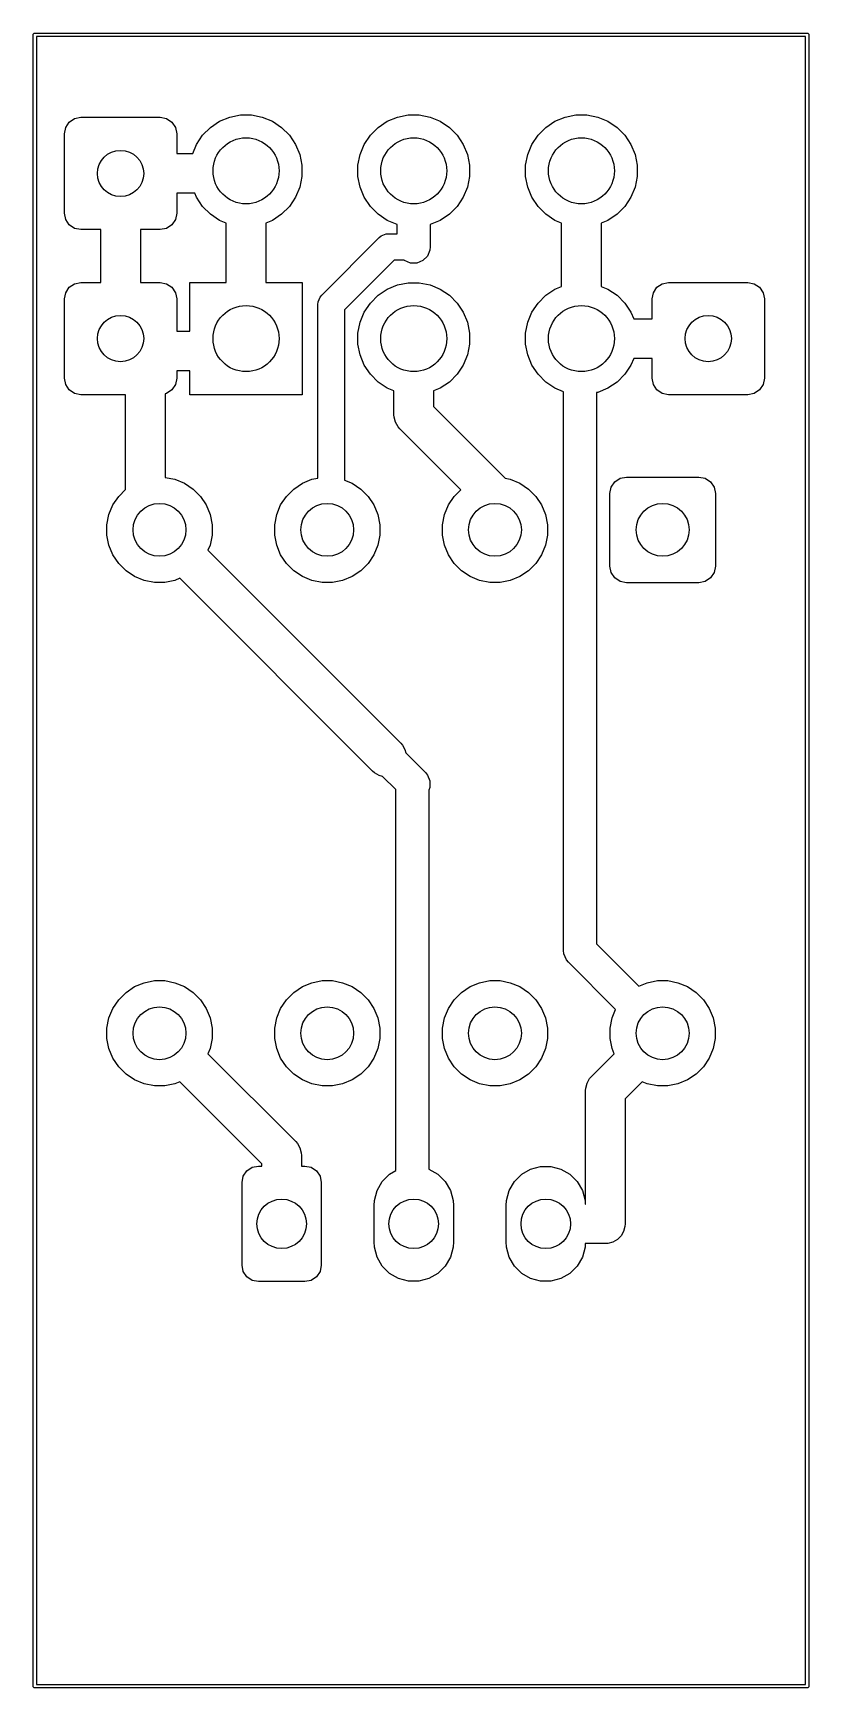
# Model space of a CAD drawing. Extents: x 146.8 to 158.5, y -120.4 to -95.4.
import ezdxf

# ---------------------------------------------------------------- set-up
doc = ezdxf.new("R2010")
doc.units = 0
doc.layers.add('BLACK', color=7, linetype='CONTINUOUS')

msp = doc.modelspace()

# ---------------------------------------------------------------- linework, layer by layer
at = {"layer": 'BLACK', "linetype": 'CONTINUOUS'}
for p, q in [((146.775, -95.4), (146.776903, -95.390433)), ((146.775, -120.4), (146.775, -95.4)), ((146.776903, -95.390433), (146.790433, -95.376903)), ((146.790433, -95.376903), (146.8, -95.375)), ((146.8, -95.375), (158.5, -95.375)), ((146.825, -95.425), (146.825, -120.375)), ((158.475, -95.425), (146.825, -95.425)), ((158.475, -120.375), (158.475, -95.425)), ((158.5, -95.375), (158.509567, -95.376903)), ((158.509567, -95.376903), (158.523097, -95.390433)), ((158.523097, -95.390433), (158.525, -95.4)), ((158.525, -95.4), (158.525, -120.4)), ((147.323223, -96.723223), (147.404329, -96.66903)), ((147.404329, -96.66903), (147.5, -96.65)), ((147.5, -96.65), (148.7, -96.65)), ((148.7, -96.65), (148.795671, -96.66903)), ((148.795671, -96.66903), (148.876777, -96.723223)), ((149.599313, -96.710367), (149.753258, -96.646601)), ((149.753258, -96.646601), (149.916685, -96.614093)), ((149.916685, -96.614093), (150.083315, -96.614093)), ((150.083315, -96.614093), (150.246742, -96.646601)), ((150.246742, -96.646601), (150.400687, -96.710367)), ((152.139313, -96.710367), (152.293258, -96.646601)), ((152.293258, -96.646601), (152.456685, -96.614093)), ((152.456685, -96.614093), (152.623315, -96.614093)), ((152.623315, -96.614093), (152.786742, -96.646601)), ((152.786742, -96.646601), (152.940687, -96.710367)), ((154.679313, -96.710367), (154.833258, -96.646601)), ((154.833258, -96.646601), (154.996685, -96.614093)), ((154.996685, -96.614093), (155.163315, -96.614093)), ((155.163315, -96.614093), (155.326742, -96.646601)), ((155.326742, -96.646601), (155.480687, -96.710367)), ((147.25, -96.9), (147.26903, -96.804329)), ((147.25, -98.1), (147.25, -96.9)), ((147.26903, -96.804329), (147.323223, -96.723223)), ((148.876777, -96.723223), (148.93097, -96.804329)), ((148.93097, -96.804329), (148.95, -96.9)), ((148.95, -96.9), (148.95, -97.2)), ((149.250367, -97.059313), (149.342941, -96.920766)), ((149.342941, -96.920766), (149.460766, -96.802941)), ((149.460766, -96.802941), (149.599313, -96.710367)), ((150.400687, -96.710367), (150.539234, -96.802941)), ((150.539234, -96.802941), (150.657059, -96.920766)), ((150.657059, -96.920766), (150.749633, -97.059313)), ((151.790367, -97.059313), (151.882941, -96.920766)), ((151.882941, -96.920766), (152.000766, -96.802941)), ((152.000766, -96.802941), (152.139313, -96.710367)), ((152.940687, -96.710367), (153.079234, -96.802941)), ((153.079234, -96.802941), (153.197059, -96.920766)), ((153.197059, -96.920766), (153.289633, -97.059313)), ((154.330367, -97.059313), (154.422941, -96.920766)), ((154.422941, -96.920766), (154.540766, -96.802941)), ((154.540766, -96.802941), (154.679313, -96.710367)), ((155.480687, -96.710367), (155.619234, -96.802941)), ((155.619234, -96.802941), (155.737059, -96.920766)), ((155.737059, -96.920766), (155.829633, -97.059313)), ((149.192093, -97.2), (149.250367, -97.059313)), ((150.749633, -97.059313), (150.813399, -97.213258)), ((151.726601, -97.213258), (151.790367, -97.059313)), ((153.289633, -97.059313), (153.353399, -97.213258)), ((154.266601, -97.213258), (154.330367, -97.059313)), ((155.829633, -97.059313), (155.893399, -97.213258)), ((148.95, -97.2), (149.192093, -97.2)), ((150.813399, -97.213258), (150.845907, -97.376685)), ((150.845907, -97.376685), (150.845907, -97.543315)), ((151.694093, -97.376685), (151.726601, -97.213258)), ((151.694093, -97.543315), (151.694093, -97.376685)), ((153.353399, -97.213258), (153.385907, -97.376685)), ((153.385907, -97.376685), (153.385907, -97.543315)), ((154.234093, -97.376685), (154.266601, -97.213258)), ((154.234093, -97.543315), (154.234093, -97.376685)), ((155.893399, -97.213258), (155.925907, -97.376685)), ((155.925907, -97.376685), (155.925907, -97.543315)), ((150.845907, -97.543315), (150.813399, -97.706742)), ((151.726601, -97.706742), (151.694093, -97.543315)), ((153.385907, -97.543315), (153.353399, -97.706742)), ((154.266601, -97.706742), (154.234093, -97.543315)), ((155.925907, -97.543315), (155.893399, -97.706742)), ((148.95, -97.8), (148.95, -98.1)), ((149.22523, -97.8), (148.95, -97.8)), ((149.250367, -97.860687), (149.22523, -97.8)), ((149.342941, -97.999234), (149.250367, -97.860687)), ((150.749633, -97.860687), (150.657059, -97.999234)), ((150.813399, -97.706742), (150.749633, -97.860687)), ((151.790367, -97.860687), (151.726601, -97.706742)), ((151.882941, -97.999234), (151.790367, -97.860687)), ((153.289633, -97.860687), (153.197059, -97.999234)), ((153.353399, -97.706742), (153.289633, -97.860687)), ((154.330367, -97.860687), (154.266601, -97.706742)), ((154.422941, -97.999234), (154.330367, -97.860687)), ((155.829633, -97.860687), (155.737059, -97.999234)), ((155.893399, -97.706742), (155.829633, -97.860687)), ((147.26903, -98.195671), (147.25, -98.1)), ((147.323223, -98.276777), (147.26903, -98.195671)), ((148.93097, -98.195671), (148.876777, -98.276777)), ((148.95, -98.1), (148.93097, -98.195671)), ((149.460766, -98.117059), (149.342941, -97.999234)), ((149.599313, -98.209633), (149.460766, -98.117059)), ((150.539234, -98.117059), (150.400687, -98.209633)), ((150.657059, -97.999234), (150.539234, -98.117059)), ((152.000766, -98.117059), (151.882941, -97.999234)), ((152.139313, -98.209633), (152.000766, -98.117059)), ((153.079234, -98.117059), (152.940687, -98.209633)), ((153.197059, -97.999234), (153.079234, -98.117059)), ((154.540766, -98.117059), (154.422941, -97.999234)), ((154.679313, -98.209633), (154.540766, -98.117059)), ((155.619234, -98.117059), (155.480687, -98.209633)), ((155.737059, -97.999234), (155.619234, -98.117059)), ((147.404329, -98.33097), (147.323223, -98.276777)), ((147.5, -98.35), (147.404329, -98.33097)), ((147.8, -98.35), (147.5, -98.35)), ((147.8, -99.15), (147.8, -98.35)), ((148.7, -98.35), (148.4, -98.35)), ((148.4, -98.35), (148.4, -99.15)), ((148.795671, -98.33097), (148.7, -98.35)), ((148.876777, -98.276777), (148.795671, -98.33097)), ((149.7, -98.251338), (149.599313, -98.209633)), ((149.7, -99.15), (149.7, -98.251338)), ((150.400687, -98.209633), (150.3, -98.251338)), ((150.3, -98.251338), (150.3, -99.15)), ((152.017697, -98.470278), (152.048004, -98.445406)), ((152.048004, -98.445406), (152.1201, -98.415543)), ((152.1201, -98.415543), (152.159118, -98.4117)), ((152.29, -98.272049), (152.139313, -98.209633)), ((152.159118, -98.4117), (152.29, -98.4117)), ((152.29, -98.4117), (152.29, -98.272049)), ((152.940687, -98.209633), (152.79, -98.272049)), ((152.79, -98.272049), (152.79, -98.6117)), ((154.78, -98.251338), (154.679313, -98.209633)), ((154.78, -99.208661), (154.78, -98.251338)), ((155.480687, -98.209633), (155.38, -98.251338)), ((155.38, -98.251338), (155.38, -99.208661)), ((151.147579, -99.340397), (152.017697, -98.470278)), ((152.785196, -98.660473), (152.747867, -98.750593)), ((152.79, -98.6117), (152.785196, -98.660473)), ((152.241961, -98.8117), (151.489, -99.56466)), ((152.39324, -98.8117), (152.241961, -98.8117)), ((152.401107, -98.819567), (152.39324, -98.8117)), ((152.491227, -98.856896), (152.401107, -98.819567)), ((152.588773, -98.856896), (152.491227, -98.856896)), ((152.678893, -98.819567), (152.588773, -98.856896)), ((152.747867, -98.750593), (152.678893, -98.819567)), ((147.323223, -99.223223), (147.404329, -99.16903)), ((147.404329, -99.16903), (147.5, -99.15)), ((147.5, -99.15), (147.8, -99.15)), ((148.4, -99.15), (148.7, -99.15)), ((148.7, -99.15), (148.795671, -99.16903)), ((148.795671, -99.16903), (148.876777, -99.223223)), ((149.15, -99.887), (149.15, -99.15)), ((149.15, -99.15), (149.7, -99.15)), ((150.3, -99.15), (150.85, -99.15)), ((150.85, -99.15), (150.85, -100.85)), ((152.139313, -99.250367), (152.293258, -99.186601)), ((152.293258, -99.186601), (152.456685, -99.154093)), ((152.456685, -99.154093), (152.623315, -99.154093)), ((152.623315, -99.154093), (152.786742, -99.186601)), ((152.786742, -99.186601), (152.940687, -99.250367)), ((156.223223, -99.223223), (156.304329, -99.16903)), ((156.304329, -99.16903), (156.4, -99.15)), ((156.4, -99.15), (157.6, -99.15)), ((157.6, -99.15), (157.695671, -99.16903)), ((157.695671, -99.16903), (157.776777, -99.223223)), ((147.25, -99.4), (147.26903, -99.304329)), ((147.25, -100.6), (147.25, -99.4)), ((147.26903, -99.304329), (147.323223, -99.223223)), ((148.876777, -99.223223), (148.93097, -99.304329)), ((148.93097, -99.304329), (148.95, -99.4)), ((148.95, -99.4), (148.95, -99.887)), ((151.089, -99.481818), (151.092843, -99.4428)), ((151.092843, -99.4428), (151.122706, -99.370704)), ((151.122706, -99.370704), (151.147579, -99.340397)), ((151.882941, -99.460766), (152.000766, -99.342941)), ((152.000766, -99.342941), (152.139313, -99.250367)), ((152.940687, -99.250367), (153.079234, -99.342941)), ((153.079234, -99.342941), (153.197059, -99.460766)), ((154.422941, -99.460766), (154.540766, -99.342941)), ((154.540766, -99.342941), (154.679313, -99.250367)), ((154.679313, -99.250367), (154.78, -99.208661)), ((155.38, -99.208661), (155.480687, -99.250367)), ((155.480687, -99.250367), (155.619234, -99.342941)), ((155.619234, -99.342941), (155.737059, -99.460766)), ((156.15, -99.4), (156.16903, -99.304329)), ((156.15, -99.7), (156.15, -99.4)), ((156.16903, -99.304329), (156.223223, -99.223223)), ((157.776777, -99.223223), (157.83097, -99.304329)), ((157.83097, -99.304329), (157.85, -99.4)), ((157.85, -99.4), (157.85, -100.6)), ((151.089, -102.111301), (151.089, -99.481818)), ((151.489, -99.56466), (151.489, -102.140537)), ((151.726601, -99.753258), (151.790367, -99.599313)), ((151.790367, -99.599313), (151.882941, -99.460766)), ((153.197059, -99.460766), (153.289633, -99.599313)), ((153.289633, -99.599313), (153.353399, -99.753258)), ((154.266601, -99.753258), (154.330367, -99.599313)), ((154.330367, -99.599313), (154.422941, -99.460766)), ((155.737059, -99.460766), (155.829633, -99.599313)), ((155.829633, -99.599313), (155.871339, -99.7)), ((148.95, -99.887), (149.15, -99.887)), ((151.694093, -99.916685), (151.726601, -99.753258)), ((151.694093, -100.083315), (151.694093, -99.916685)), ((153.353399, -99.753258), (153.385907, -99.916685)), ((153.385907, -99.916685), (153.385907, -100.083315)), ((154.234093, -99.916685), (154.266601, -99.753258)), ((154.234093, -100.083315), (154.234093, -99.916685)), ((155.871339, -99.7), (156.15, -99.7)), ((151.726601, -100.246742), (151.694093, -100.083315)), ((153.385907, -100.083315), (153.353399, -100.246742)), ((154.266601, -100.246742), (154.234093, -100.083315)), ((151.790367, -100.400687), (151.726601, -100.246742)), ((151.882941, -100.539234), (151.790367, -100.400687)), ((153.289633, -100.400687), (153.197059, -100.539234)), ((153.353399, -100.246742), (153.289633, -100.400687)), ((154.330367, -100.400687), (154.266601, -100.246742)), ((154.422941, -100.539234), (154.330367, -100.400687)), ((155.829633, -100.400687), (155.737059, -100.539234)), ((155.871339, -100.3), (155.829633, -100.400687)), ((156.15, -100.3), (155.871339, -100.3)), ((156.15, -100.6), (156.15, -100.3)), ((147.26903, -100.695671), (147.25, -100.6)), ((147.323223, -100.776777), (147.26903, -100.695671)), ((148.93097, -100.695671), (148.876777, -100.776777)), ((148.95, -100.6), (148.93097, -100.695671)), ((149.15, -100.487), (148.95, -100.487)), ((148.95, -100.487), (148.95, -100.6)), ((149.15, -100.85), (149.15, -100.487)), ((152.000766, -100.657059), (151.882941, -100.539234)), ((152.139313, -100.749633), (152.000766, -100.657059)), ((153.079234, -100.657059), (152.940687, -100.749633)), ((153.197059, -100.539234), (153.079234, -100.657059)), ((154.540766, -100.657059), (154.422941, -100.539234)), ((154.679313, -100.749633), (154.540766, -100.657059)), ((155.619234, -100.657059), (155.480687, -100.749633)), ((155.737059, -100.539234), (155.619234, -100.657059)), ((156.16903, -100.695671), (156.15, -100.6)), ((156.223223, -100.776777), (156.16903, -100.695671)), ((157.83097, -100.695671), (157.776777, -100.776777)), ((157.85, -100.6), (157.83097, -100.695671)), ((147.404329, -100.83097), (147.323223, -100.776777)), ((147.5, -100.85), (147.404329, -100.83097)), ((148.174, -100.85), (147.5, -100.85)), ((148.174, -102.285077), (148.174, -100.85)), ((148.795671, -100.83097), (148.774, -100.83528)), ((148.774, -100.83528), (148.774, -102.099963)), ((148.876777, -100.776777), (148.795671, -100.83097)), ((150.85, -100.85), (149.15, -100.85)), ((152.24, -100.791338), (152.139313, -100.749633)), ((152.24, -101.1517), (152.24, -100.791338)), ((152.940687, -100.749633), (152.84, -100.791338)), ((152.84, -100.791338), (152.84, -101.027436)), ((154.809, -100.803351), (154.679313, -100.749633)), ((154.809, -109.264), (154.809, -100.803351)), ((155.326742, -100.813399), (155.309, -100.816928)), ((155.309, -100.816928), (155.309, -109.160446)), ((155.480687, -100.749633), (155.326742, -100.813399)), ((156.304329, -100.83097), (156.223223, -100.776777)), ((156.4, -100.85), (156.304329, -100.83097)), ((157.6, -100.85), (156.4, -100.85)), ((157.695671, -100.83097), (157.6, -100.85)), ((157.776777, -100.776777), (157.695671, -100.83097)), ((152.242567, -101.190858), (152.24, -101.1517)), ((152.262836, -101.266505), (152.242567, -101.190858)), ((152.84, -101.027436), (153.927059, -102.114495)), ((152.301994, -101.334328), (152.262836, -101.266505)), ((152.327868, -101.363832), (152.301994, -101.334328)), ((153.251556, -102.28752), (152.327868, -101.363832)), ((148.774, -102.099963), (148.922228, -102.129448)), ((148.922228, -102.129448), (149.067117, -102.189463)), ((149.067117, -102.189463), (149.197515, -102.276592)), ((150.722485, -102.276592), (150.852883, -102.189463)), ((150.852883, -102.189463), (150.997772, -102.129448)), ((150.997772, -102.129448), (151.089, -102.111301)), ((151.489, -102.140537), (151.607117, -102.189463)), ((151.607117, -102.189463), (151.737515, -102.276592)), ((153.927059, -102.114495), (154.002228, -102.129448)), ((154.002228, -102.129448), (154.147117, -102.189463)), ((154.147117, -102.189463), (154.277515, -102.276592)), ((155.52903, -102.249329), (155.583223, -102.168223)), ((155.583223, -102.168223), (155.664329, -102.11403)), ((155.664329, -102.11403), (155.76, -102.095)), ((155.76, -102.095), (156.86, -102.095)), ((156.86, -102.095), (156.955671, -102.11403)), ((156.955671, -102.11403), (157.036777, -102.168223)), ((157.036777, -102.168223), (157.09097, -102.249329)), ((147.984463, -102.517883), (148.071592, -102.387485)), ((148.071592, -102.387485), (148.174, -102.285077)), ((149.197515, -102.276592), (149.308408, -102.387485)), ((149.308408, -102.387485), (149.395537, -102.517883)), ((150.524463, -102.517883), (150.611592, -102.387485)), ((150.611592, -102.387485), (150.722485, -102.276592)), ((151.737515, -102.276592), (151.848408, -102.387485)), ((151.848408, -102.387485), (151.935537, -102.517883)), ((153.064463, -102.517883), (153.151592, -102.387485)), ((153.151592, -102.387485), (153.251556, -102.28752)), ((154.277515, -102.276592), (154.388408, -102.387485)), ((154.388408, -102.387485), (154.475537, -102.517883)), ((155.51, -102.345), (155.52903, -102.249329)), ((155.51, -103.445), (155.51, -102.345)), ((157.09097, -102.249329), (157.11, -102.345)), ((157.11, -102.345), (157.11, -103.445)), ((147.893852, -102.816586), (147.924448, -102.662772)), ((147.924448, -102.662772), (147.984463, -102.517883)), ((149.395537, -102.517883), (149.455552, -102.662772)), ((149.455552, -102.662772), (149.486148, -102.816586)), ((150.433852, -102.816586), (150.464448, -102.662772)), ((150.464448, -102.662772), (150.524463, -102.517883)), ((151.935537, -102.517883), (151.995552, -102.662772)), ((151.995552, -102.662772), (152.026148, -102.816586)), ((152.973852, -102.816586), (153.004448, -102.662772)), ((153.004448, -102.662772), (153.064463, -102.517883)), ((154.475537, -102.517883), (154.535552, -102.662772)), ((154.535552, -102.662772), (154.566148, -102.816586)), ((147.893852, -102.973414), (147.893852, -102.816586)), ((149.486148, -102.816586), (149.486148, -102.973414)), ((150.433852, -102.973414), (150.433852, -102.816586)), ((152.026148, -102.816586), (152.026148, -102.973414)), ((152.973852, -102.973414), (152.973852, -102.816586)), ((154.566148, -102.816586), (154.566148, -102.973414)), ((147.924448, -103.127228), (147.893852, -102.973414)), ((147.984463, -103.272117), (147.924448, -103.127228)), ((149.455552, -103.127228), (149.423609, -103.204345)), ((149.423609, -103.204345), (152.342132, -106.122868)), ((149.486148, -102.973414), (149.455552, -103.127228)), ((150.464448, -103.127228), (150.433852, -102.973414)), ((150.524463, -103.272117), (150.464448, -103.127228)), ((151.995552, -103.127228), (151.935537, -103.272117)), ((152.026148, -102.973414), (151.995552, -103.127228)), ((153.004448, -103.127228), (152.973852, -102.973414)), ((153.064463, -103.272117), (153.004448, -103.127228)), ((154.535552, -103.127228), (154.475537, -103.272117)), ((154.566148, -102.973414), (154.535552, -103.127228)), ((148.071592, -103.402515), (147.984463, -103.272117)), ((148.182485, -103.513408), (148.071592, -103.402515)), ((150.611592, -103.402515), (150.524463, -103.272117)), ((150.722485, -103.513408), (150.611592, -103.402515)), ((151.848408, -103.402515), (151.737515, -103.513408)), ((151.935537, -103.272117), (151.848408, -103.402515)), ((153.151592, -103.402515), (153.064463, -103.272117)), ((153.262485, -103.513408), (153.151592, -103.402515)), ((154.388408, -103.402515), (154.277515, -103.513408)), ((154.475537, -103.272117), (154.388408, -103.402515)), ((155.52903, -103.540671), (155.51, -103.445)), ((157.11, -103.445), (157.09097, -103.540671)), ((148.312883, -103.600537), (148.182485, -103.513408)), ((148.457772, -103.660552), (148.312883, -103.600537)), ((148.611586, -103.691148), (148.457772, -103.660552)), ((148.768414, -103.691148), (148.611586, -103.691148)), ((148.922228, -103.660552), (148.768414, -103.691148)), ((148.999345, -103.628609), (148.922228, -103.660552)), ((151.917868, -106.547132), (148.999345, -103.628609)), ((150.852883, -103.600537), (150.722485, -103.513408)), ((150.997772, -103.660552), (150.852883, -103.600537)), ((151.151586, -103.691148), (150.997772, -103.660552)), ((151.308414, -103.691148), (151.151586, -103.691148)), ((151.462228, -103.660552), (151.308414, -103.691148)), ((151.607117, -103.600537), (151.462228, -103.660552)), ((151.737515, -103.513408), (151.607117, -103.600537)), ((153.392883, -103.600537), (153.262485, -103.513408)), ((153.537772, -103.660552), (153.392883, -103.600537)), ((153.691586, -103.691148), (153.537772, -103.660552)), ((153.848414, -103.691148), (153.691586, -103.691148)), ((154.002228, -103.660552), (153.848414, -103.691148)), ((154.147117, -103.600537), (154.002228, -103.660552)), ((154.277515, -103.513408), (154.147117, -103.600537)), ((155.583223, -103.621777), (155.52903, -103.540671)), ((155.664329, -103.67597), (155.583223, -103.621777)), ((155.76, -103.695), (155.664329, -103.67597)), ((156.86, -103.695), (155.76, -103.695)), ((156.955671, -103.67597), (156.86, -103.695)), ((157.036777, -103.621777), (156.955671, -103.67597)), ((157.09097, -103.540671), (157.036777, -103.621777)), ((152.342132, -106.122868), (152.368006, -106.152372)), ((152.368006, -106.152372), (152.407164, -106.220195)), ((152.407164, -106.220195), (152.421224, -106.27267)), ((152.421224, -106.27267), (152.716777, -106.568224)), ((151.947372, -106.573006), (151.917868, -106.547132)), ((152.015195, -106.612164), (151.947372, -106.573006)), ((152.06767, -106.626224), (152.015195, -106.612164)), ((152.269, -106.827553), (152.06767, -106.626224)), ((152.716777, -106.568224), (152.747868, -106.606108)), ((152.747868, -106.606108), (152.785197, -106.696228)), ((152.785197, -106.696228), (152.785197, -106.793772)), ((152.269, -112.594568), (152.269, -106.827553)), ((152.785197, -106.793772), (152.769, -106.832874)), ((152.769, -106.832874), (152.769, -112.570508)), ((155.309, -109.160446), (155.950655, -109.802101)), ((154.813804, -109.312773), (154.809, -109.264)), ((154.851133, -109.402893), (154.813804, -109.312773)), ((154.851137, -109.402897), (154.851133, -109.402893)), ((154.882223, -109.440777), (154.851137, -109.402897)), ((155.597101, -110.155655), (154.882223, -109.440777)), ((148.457772, -109.749448), (148.611586, -109.718852)), ((148.611586, -109.718852), (148.768414, -109.718852)), ((148.768414, -109.718852), (148.922228, -109.749448)), ((150.997772, -109.749448), (151.151586, -109.718852)), ((151.151586, -109.718852), (151.308414, -109.718852)), ((151.308414, -109.718852), (151.462228, -109.749448)), ((153.537772, -109.749448), (153.691586, -109.718852)), ((153.691586, -109.718852), (153.848414, -109.718852)), ((153.848414, -109.718852), (154.002228, -109.749448)), ((156.077772, -109.749448), (156.231586, -109.718852)), ((156.231586, -109.718852), (156.388414, -109.718852)), ((156.388414, -109.718852), (156.542228, -109.749448)), ((148.071592, -110.007485), (148.182485, -109.896592)), ((148.182485, -109.896592), (148.312883, -109.809463)), ((148.312883, -109.809463), (148.457772, -109.749448)), ((148.922228, -109.749448), (149.067117, -109.809463)), ((149.067117, -109.809463), (149.197515, -109.896592)), ((149.197515, -109.896592), (149.308408, -110.007485)), ((150.611592, -110.007485), (150.722485, -109.896592)), ((150.722485, -109.896592), (150.852883, -109.809463)), ((150.852883, -109.809463), (150.997772, -109.749448)), ((151.462228, -109.749448), (151.607117, -109.809463)), ((151.607117, -109.809463), (151.737515, -109.896592)), ((151.737515, -109.896592), (151.848408, -110.007485)), ((153.151592, -110.007485), (153.262485, -109.896592)), ((153.262485, -109.896592), (153.392883, -109.809463)), ((153.392883, -109.809463), (153.537772, -109.749448)), ((154.002228, -109.749448), (154.147117, -109.809463)), ((154.147117, -109.809463), (154.277515, -109.896592)), ((154.277515, -109.896592), (154.388408, -110.007485)), ((155.950655, -109.802101), (156.077772, -109.749448)), ((156.542228, -109.749448), (156.687117, -109.809463)), ((156.687117, -109.809463), (156.817515, -109.896592)), ((156.817515, -109.896592), (156.928408, -110.007485)), ((147.924448, -110.282772), (147.984463, -110.137883)), ((147.984463, -110.137883), (148.071592, -110.007485)), ((149.308408, -110.007485), (149.395537, -110.137883)), ((149.395537, -110.137883), (149.455552, -110.282772)), ((150.464448, -110.282772), (150.524463, -110.137883)), ((150.524463, -110.137883), (150.611592, -110.007485)), ((151.848408, -110.007485), (151.935537, -110.137883)), ((151.935537, -110.137883), (151.995552, -110.282772)), ((153.004448, -110.282772), (153.064463, -110.137883)), ((153.064463, -110.137883), (153.151592, -110.007485)), ((154.388408, -110.007485), (154.475537, -110.137883)), ((154.475537, -110.137883), (154.535552, -110.282772)), ((155.544448, -110.282772), (155.597101, -110.155655)), ((156.928408, -110.007485), (157.015537, -110.137883)), ((157.015537, -110.137883), (157.075552, -110.282772)), ((147.893852, -110.436586), (147.924448, -110.282772)), ((147.893852, -110.593414), (147.893852, -110.436586)), ((149.455552, -110.282772), (149.486148, -110.436586)), ((149.486148, -110.436586), (149.486148, -110.593414)), ((150.433852, -110.436586), (150.464448, -110.282772)), ((150.433852, -110.593414), (150.433852, -110.436586)), ((151.995552, -110.282772), (152.026148, -110.436586)), ((152.026148, -110.436586), (152.026148, -110.593414)), ((152.973852, -110.436586), (153.004448, -110.282772)), ((152.973852, -110.593414), (152.973852, -110.436586)), ((154.535552, -110.282772), (154.566148, -110.436586)), ((154.566148, -110.436586), (154.566148, -110.593414)), ((155.513852, -110.436586), (155.544448, -110.282772)), ((155.513852, -110.593414), (155.513852, -110.436586)), ((157.075552, -110.282772), (157.106148, -110.436586)), ((157.106148, -110.436586), (157.106148, -110.593414)), ((147.924448, -110.747228), (147.893852, -110.593414)), ((149.486148, -110.593414), (149.455552, -110.747228)), ((150.464448, -110.747228), (150.433852, -110.593414)), ((152.026148, -110.593414), (151.995552, -110.747228)), ((153.004448, -110.747228), (152.973852, -110.593414)), ((154.566148, -110.593414), (154.535552, -110.747228)), ((155.544448, -110.747228), (155.513852, -110.593414)), ((157.106148, -110.593414), (157.075552, -110.747228)), ((147.984463, -110.892117), (147.924448, -110.747228)), ((148.071592, -111.022515), (147.984463, -110.892117)), ((149.455552, -110.747228), (149.423609, -110.824345)), ((149.423609, -110.824345), (150.752132, -112.152868)), ((150.524463, -110.892117), (150.464448, -110.747228)), ((150.611592, -111.022515), (150.524463, -110.892117)), ((151.935537, -110.892117), (151.848408, -111.022515)), ((151.995552, -110.747228), (151.935537, -110.892117)), ((153.064463, -110.892117), (153.004448, -110.747228)), ((153.151592, -111.022515), (153.064463, -110.892117)), ((154.475537, -110.892117), (154.388408, -111.022515)), ((154.535552, -110.747228), (154.475537, -110.892117)), ((155.229868, -111.170868), (155.57639, -110.824345)), ((155.57639, -110.824345), (155.544448, -110.747228)), ((157.015537, -110.892117), (156.928408, -111.022515)), ((157.075552, -110.747228), (157.015537, -110.892117)), ((148.182485, -111.133408), (148.071592, -111.022515)), ((148.312883, -111.220537), (148.182485, -111.133408)), ((148.457772, -111.280552), (148.312883, -111.220537)), ((150.722485, -111.133408), (150.611592, -111.022515)), ((150.852883, -111.220537), (150.722485, -111.133408)), ((150.997772, -111.280552), (150.852883, -111.220537)), ((151.607117, -111.220537), (151.462228, -111.280552)), ((151.737515, -111.133408), (151.607117, -111.220537)), ((151.848408, -111.022515), (151.737515, -111.133408)), ((153.262485, -111.133408), (153.151592, -111.022515)), ((153.392883, -111.220537), (153.262485, -111.133408)), ((153.537772, -111.280552), (153.392883, -111.220537)), ((154.147117, -111.220537), (154.002228, -111.280552)), ((154.277515, -111.133408), (154.147117, -111.220537)), ((154.388408, -111.022515), (154.277515, -111.133408)), ((155.164836, -111.268195), (155.203994, -111.200372)), ((155.203994, -111.200372), (155.229868, -111.170868)), ((156.687117, -111.220537), (156.542228, -111.280552)), ((156.817515, -111.133408), (156.687117, -111.220537)), ((156.928408, -111.022515), (156.817515, -111.133408)), ((148.611586, -111.311148), (148.457772, -111.280552)), ((148.768414, -111.311148), (148.611586, -111.311148)), ((148.922228, -111.280552), (148.768414, -111.311148)), ((148.999345, -111.248609), (148.922228, -111.280552)), ((150.24, -112.489264), (148.999345, -111.248609)), ((151.151586, -111.311148), (150.997772, -111.280552)), ((151.308414, -111.311148), (151.151586, -111.311148)), ((151.462228, -111.280552), (151.308414, -111.311148)), ((153.691586, -111.311148), (153.537772, -111.280552)), ((153.848414, -111.311148), (153.691586, -111.311148)), ((154.002228, -111.280552), (153.848414, -111.311148)), ((155.142, -111.383), (155.144567, -111.343842)), ((155.142, -113.1), (155.142, -111.383)), ((155.144567, -111.343842), (155.164836, -111.268195)), ((156.000654, -111.248609), (155.742, -111.507264)), ((156.077772, -111.280552), (156.000654, -111.248609)), ((156.231586, -111.311148), (156.077772, -111.280552)), ((156.388414, -111.311148), (156.231586, -111.311148)), ((156.542228, -111.280552), (156.388414, -111.311148)), ((155.742, -111.507264), (155.742, -113.4)), ((150.752132, -112.152868), (150.778006, -112.182372)), ((150.778006, -112.182372), (150.817164, -112.250195)), ((150.817164, -112.250195), (150.837433, -112.325842)), ((150.837433, -112.325842), (150.84, -112.365)), ((150.84, -112.365), (150.84, -112.525)), ((149.94, -112.775), (149.95903, -112.679329)), ((149.95903, -112.679329), (150.013223, -112.598223)), ((150.013223, -112.598223), (150.094329, -112.54403)), ((150.094329, -112.54403), (150.19, -112.525)), ((150.19, -112.525), (150.24, -112.525)), ((150.24, -112.525), (150.24, -112.489264)), ((150.84, -112.525), (150.89, -112.525)), ((150.89, -112.525), (150.985671, -112.54403)), ((150.985671, -112.54403), (151.066777, -112.598223)), ((151.066777, -112.598223), (151.12097, -112.679329)), ((151.12097, -112.679329), (151.14, -112.775)), ((152.063988, -112.759743), (152.174743, -112.648988)), ((152.174743, -112.648988), (152.269, -112.594568)), ((152.769, -112.570508), (152.76961, -112.570672)), ((152.76961, -112.570672), (152.905257, -112.648988)), ((152.905257, -112.648988), (153.016012, -112.759743)), ((154.063988, -112.759743), (154.174743, -112.648988)), ((154.174743, -112.648988), (154.31039, -112.570672)), ((154.31039, -112.570672), (154.461684, -112.530133)), ((154.461684, -112.530133), (154.618316, -112.530133)), ((154.618316, -112.530133), (154.76961, -112.570672)), ((154.76961, -112.570672), (154.905257, -112.648988)), ((154.905257, -112.648988), (155.016012, -112.759743)), ((149.94, -114.025), (149.94, -112.775)), ((151.14, -112.775), (151.14, -114.025)), ((151.945133, -113.046684), (151.985672, -112.89539)), ((151.985672, -112.89539), (152.063988, -112.759743)), ((153.016012, -112.759743), (153.094328, -112.89539)), ((153.094328, -112.89539), (153.134867, -113.046684)), ((153.945133, -113.046684), (153.985672, -112.89539)), ((153.985672, -112.89539), (154.063988, -112.759743)), ((155.016012, -112.759743), (155.094328, -112.89539)), ((155.094328, -112.89539), (155.134867, -113.046684)), ((151.94, -113.125), (151.945133, -113.046684)), ((151.94, -113.675), (151.94, -113.125)), ((153.134867, -113.046684), (153.14, -113.125)), ((153.14, -113.125), (153.14, -113.675)), ((153.94, -113.125), (153.945133, -113.046684)), ((153.94, -113.675), (153.94, -113.125)), ((155.134867, -113.046684), (155.138361, -113.1)), ((155.138361, -113.1), (155.142, -113.1)), ((155.739433, -113.439158), (155.719164, -113.514805)), ((155.742, -113.4), (155.739433, -113.439158)), ((151.945133, -113.753316), (151.94, -113.675)), ((153.14, -113.675), (153.134867, -113.753316)), ((153.945133, -113.753316), (153.94, -113.675)), ((155.138361, -113.7), (155.134867, -113.753316)), ((155.442, -113.7), (155.138361, -113.7)), ((155.481158, -113.697433), (155.442, -113.7)), ((155.556805, -113.677164), (155.481158, -113.697433)), ((155.624628, -113.638006), (155.556805, -113.677164)), ((155.680006, -113.582628), (155.624628, -113.638006)), ((155.719164, -113.514805), (155.680006, -113.582628)), ((151.985672, -113.90461), (151.945133, -113.753316)), ((152.063988, -114.040257), (151.985672, -113.90461)), ((153.094328, -113.90461), (153.016012, -114.040257)), ((153.134867, -113.753316), (153.094328, -113.90461)), ((153.985672, -113.90461), (153.945133, -113.753316)), ((154.063988, -114.040257), (153.985672, -113.90461)), ((155.094328, -113.90461), (155.016012, -114.040257)), ((155.134867, -113.753316), (155.094328, -113.90461)), ((149.95903, -114.120671), (149.94, -114.025)), ((150.013223, -114.201777), (149.95903, -114.120671)), ((150.094329, -114.25597), (150.013223, -114.201777)), ((151.066777, -114.201777), (150.985671, -114.25597)), ((151.12097, -114.120671), (151.066777, -114.201777)), ((151.14, -114.025), (151.12097, -114.120671)), ((152.174743, -114.151012), (152.063988, -114.040257)), ((152.31039, -114.229328), (152.174743, -114.151012)), ((152.905257, -114.151012), (152.76961, -114.229328)), ((153.016012, -114.040257), (152.905257, -114.151012)), ((154.174743, -114.151012), (154.063988, -114.040257)), ((154.31039, -114.229328), (154.174743, -114.151012)), ((154.905257, -114.151012), (154.76961, -114.229328)), ((155.016012, -114.040257), (154.905257, -114.151012)), ((150.19, -114.275), (150.094329, -114.25597)), ((150.89, -114.275), (150.19, -114.275)), ((150.985671, -114.25597), (150.89, -114.275)), ((152.461684, -114.269867), (152.31039, -114.229328)), ((152.618316, -114.269867), (152.461684, -114.269867)), ((152.76961, -114.229328), (152.618316, -114.269867)), ((154.461684, -114.269867), (154.31039, -114.229328)), ((154.618316, -114.269867), (154.461684, -114.269867)), ((154.76961, -114.229328), (154.618316, -114.269867)), ((146.776903, -120.409567), (146.775, -120.4)), ((146.790433, -120.423097), (146.776903, -120.409567)), ((146.8, -120.425), (146.790433, -120.423097)), ((158.5, -120.425), (146.8, -120.425)), ((146.825, -120.375), (158.475, -120.375)), ((158.509567, -120.423097), (158.5, -120.425)), ((158.523097, -120.409567), (158.509567, -120.423097)), ((158.525, -120.4), (158.523097, -120.409567))]:
    msp.add_line(p, q, dxfattribs=at)
at = {"layer": 'BLACK'}
for centre, radius in [((148.1, -97.5), 0.35), ((148.1, -97.5), 0.35), ((150, -97.46), 0.5), ((150, -97.46), 0.5), ((152.54, -97.46), 0.5), ((152.54, -97.46), 0.5), ((155.08, -97.46), 0.5), ((155.08, -97.46), 0.5), ((148.1, -100), 0.35), ((148.1, -100), 0.35), ((150, -100), 0.5), ((150, -100), 0.5), ((152.54, -100), 0.5), ((152.54, -100), 0.5), ((155.08, -100), 0.5), ((155.08, -100), 0.5), ((157, -100), 0.35), ((157, -100), 0.35), ((148.69, -102.895), 0.4), ((148.69, -102.895), 0.4), ((151.23, -102.895), 0.4), ((151.23, -102.895), 0.4), ((153.77, -102.895), 0.4), ((153.77, -102.895), 0.4), ((156.31, -102.895), 0.4), ((156.31, -102.895), 0.4), ((148.69, -110.515), 0.4), ((148.69, -110.515), 0.4), ((151.23, -110.515), 0.4), ((151.23, -110.515), 0.4), ((153.77, -110.515), 0.4), ((153.77, -110.515), 0.4), ((156.31, -110.515), 0.4), ((156.31, -110.515), 0.4), ((150.54, -113.4), 0.375), ((150.54, -113.4), 0.375), ((152.54, -113.4), 0.375), ((152.54, -113.4), 0.375), ((154.54, -113.4), 0.375), ((154.54, -113.4), 0.375)]:
    msp.add_circle(centre, radius, dxfattribs=at)
at = {"layer": 'WHITE'}
for centre, radius in [((148.1, -97.5), 0.35), ((150, -97.46), 0.5), ((152.54, -97.46), 0.5), ((155.08, -97.46), 0.5), ((148.1, -100), 0.35), ((150, -100), 0.5), ((152.54, -100), 0.5), ((155.08, -100), 0.5), ((157, -100), 0.35), ((148.69, -102.895), 0.4), ((151.23, -102.895), 0.4), ((153.77, -102.895), 0.4), ((156.31, -102.895), 0.4), ((148.69, -110.515), 0.4), ((151.23, -110.515), 0.4), ((153.77, -110.515), 0.4), ((156.31, -110.515), 0.4), ((150.54, -113.4), 0.375), ((152.54, -113.4), 0.375), ((154.54, -113.4), 0.375)]:
    msp.add_circle(centre, radius, dxfattribs=at)

doc.saveas('drawing.dxf')
